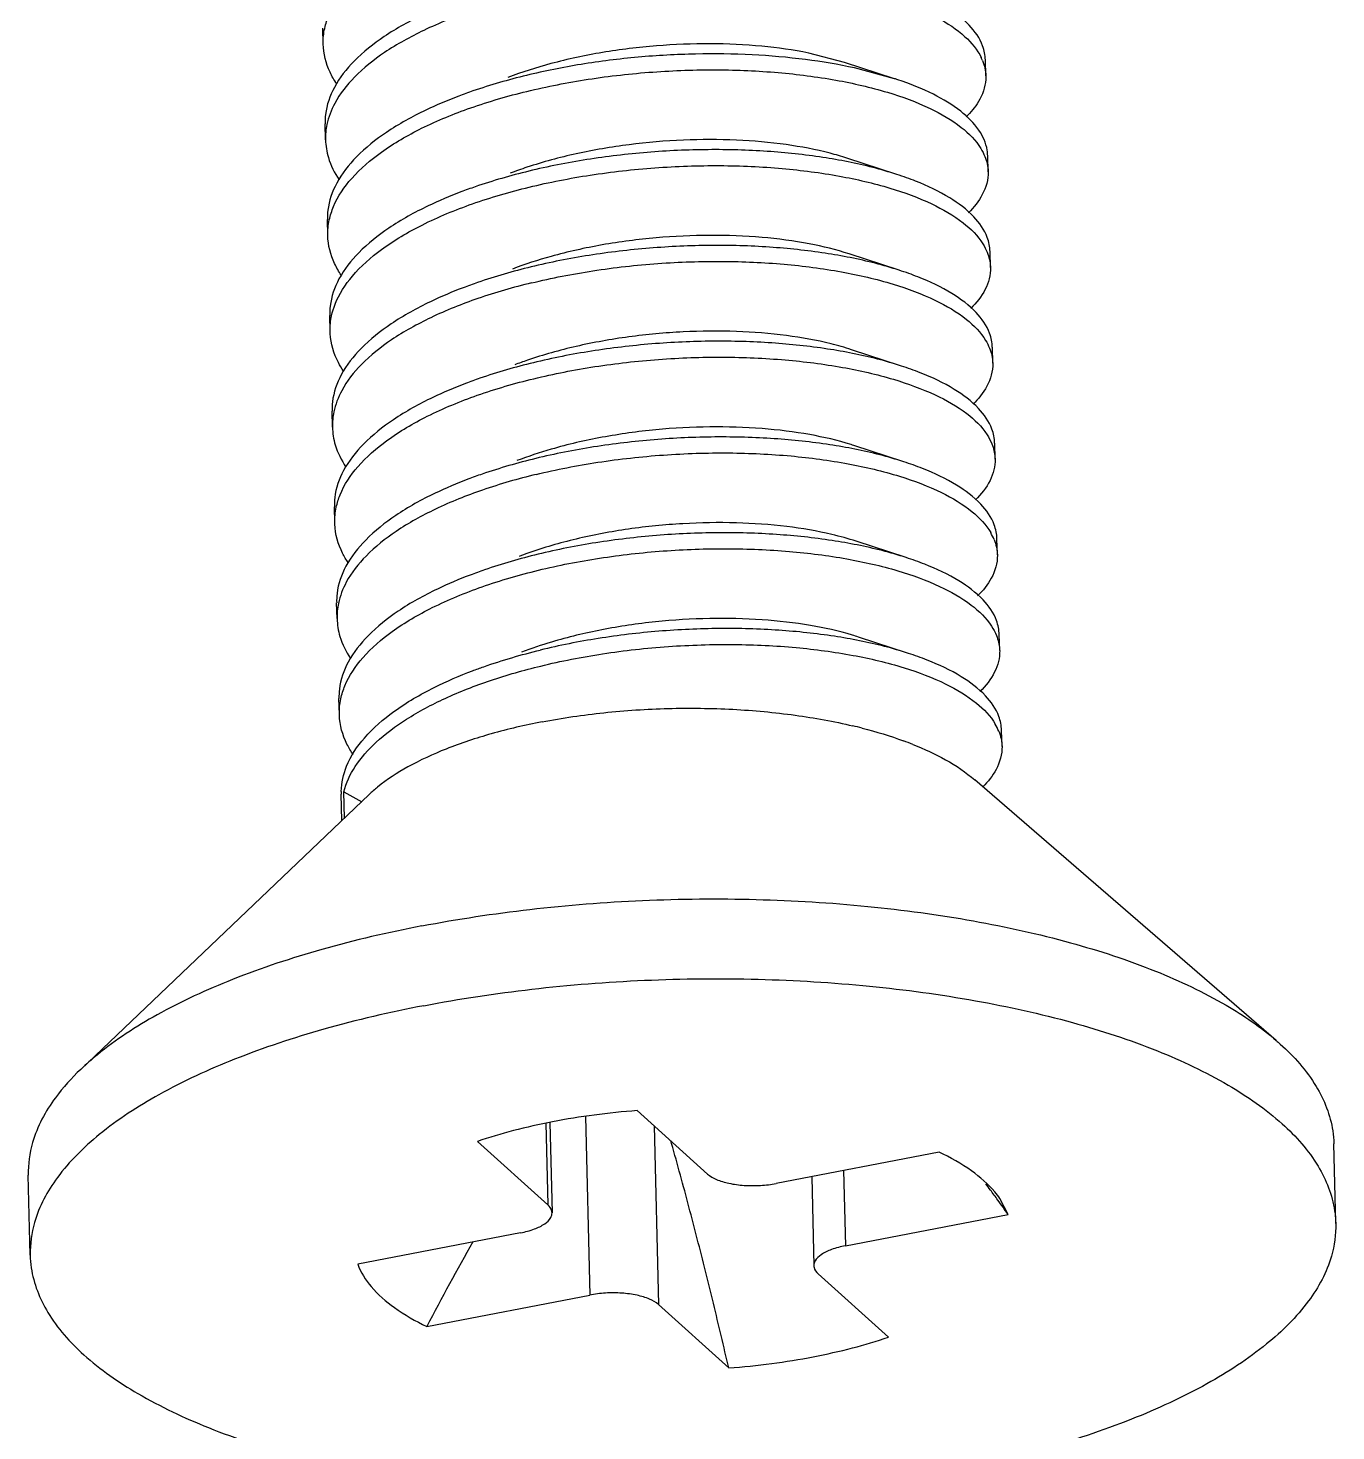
# Model space of a CAD drawing. Header units: millimetres. Extents: x 306 to 1885, y 393 to 1000.
# Drawn here: x 564.53 to 572.04, y 617.01 to 625.07 of the extents above; entities that cross this region are included whole.
import ezdxf

# ---------------------------------------------------------------- set-up
doc = ezdxf.new("R2010")
doc.units = ezdxf.units.MM

# ---------------------------------------------------------------- blocks, each defined once
blk = doc.blocks.new('u51')
at = {"color": 7}
for p, q in [((-17.24171955569685, 36.17485764041567), (-17.64597912759683, 36.53939003911546)), ((-18.56362812149683, 36.36257921571541), (-18.15936854949683, 35.99804681701562)), ((-15.91243384569685, 36.3007117803154), (-16.84739227439684, 36.12056580861554)), ((-17.21694249249686, 35.14823433261563), (-17.24171955569685, 36.17485764041567)), ((-16.82263906629683, 35.09493092101548), (-16.84739227439684, 36.12056580861554)), ((-18.12240393209683, 35.44066555721565), (-18.13475058079683, 35.95224181891558)), ((-16.45061699749684, 35.76278221241546), (-15.51565856879682, 35.94292818411554)), ((-13.63421549509684, 35.8907034638155), (-13.62315087049683, 35.43224713251539)), ((-18.31563066459682, 35.83766849111544), (-19.25058909339685, 35.65752251941558)), ((-18.30519915539685, 35.40544492911545), (-18.31563066459682, 35.83766849111544)), ((-21.13203216699685, 35.7097472397154), (-21.12096754239684, 35.25129090831547)), ((-19.25058909339685, 35.65752251941558), (-19.20344946609686, 35.56680566251543)), ((-16.61896303999686, 35.12886811851558), (-16.63149708129683, 35.64820888461554)), ((-16.59557783059682, 35.13414179191545), (-16.60687911259686, 35.6024038865155)), ((-16.20261954059683, 35.23787148781548), (-16.60687911259686, 35.6024038865155)), ((-18.85381381639684, 35.2997389232155), (-17.91885538769685, 35.47988489491559)), ((-17.52452810639684, 35.42559306311546), (-17.12026853449686, 35.06106066441544)), ((-13.92470984229683, 34.8242868500156), (-15.58114369699686, 33.24575272861557)), ((-20.79043108849686, 34.65858594701558), (-19.05977579499682, 33.16179760451541)), ((-15.43904231549683, 33.38117128381555), (-15.43538793589684, 33.22975417601538)), ((-15.42452181019684, 33.39500891031548), (-15.42087295849686, 33.24382084551553)), ((-15.43538793589684, 33.22975417601538), (-15.53831949009685, 33.28656297381553)), ((-19.21534088909684, 32.96875382611552), (-19.21312796409683, 32.87706255981539)), ((-15.40980833389685, 32.7853645141156), (-15.40759540899683, 32.69367324791551)), ((-19.20206333959683, 32.41860622841546), (-19.19985041469684, 32.3269149622156)), ((-18.67853169239686, 32.43447877611561), (-18.39074889779687, 32.34072964951565)), ((-15.39653078439684, 32.23521691651558), (-15.39431785949685, 32.14352565021545)), ((-19.18878579009686, 31.86845863081544), (-19.18657286519687, 31.77676736461558)), ((-18.66525414289683, 31.88433117851537), (-18.37747134829684, 31.79058205191541)), ((-15.38325323489684, 31.68506931891557), (-15.38104030999685, 31.59337805261566)), ((-19.17550824059686, 31.31831103321565), (-19.17329531569683, 31.22661976691552)), ((-18.65197659339685, 31.33418358091558), (-18.36419379879683, 31.24043445421557)), ((-15.36997568539684, 31.13492172131555), (-15.36776276049684, 31.04323045501542)), ((-18.63869904389685, 30.78403598321552), (-18.35091624929686, 30.69028685661556)), ((-19.16223069109685, 30.76816343561541), (-19.16001776619686, 30.6764721693155)), ((-15.35669813589683, 30.58477412371553), (-15.35448521099684, 30.49308285741563)), ((-18.62542149439685, 30.2338883856155), (-18.33763869979686, 30.14013925901554)), ((-19.14895314159685, 30.21801583801562), (-19.14674021669686, 30.12632457171549)), ((-15.34342058639683, 30.03462652601547), (-15.34120766149684, 29.94293525981539)), ((-19.13567559209685, 29.66786824031556), (-19.13346266719685, 29.57617697411547)), ((-18.61214394489684, 29.68374078801548), (-18.32436115029685, 29.58999166141552)), ((-15.33014303689686, 29.48447892841546), (-15.32793011199686, 29.3927876622156)), ((-19.12239804259684, 29.11772064271554), (-19.12018511769685, 29.02602937651545)), ((-18.59886639539684, 29.13359319041547), (-18.36897175789682, 29.0719286654155)), ((-18.59886639539684, 29.13359319041547), (-18.31108360079685, 29.03984406381551)), ((-18.31108360079685, 29.03984406381551), (-18.10522544029686, 28.98646697931554)), ((-15.31686548739685, 28.93433133081544), (-15.31465256249683, 28.84264006451554))]:
    blk.add_line(p, q, dxfattribs=at)
for centre, radius, start, end in [((-27.31484620679684, 42.20321003991558), 12.8395687955, 330.1641321033034, 332.6315001269958), ((-12.40915731289684, 40.50386609401539), 8.3840464484, 215.3130503650938, 216.004138977898), ((-12.50165925359684, 40.43672978091558), 8.2697490764, 216.0045901178059, 216.5036943382932), ((-12.56934612009684, 40.38667938611547), 8.185567411100001, 216.5039306816921, 216.8217523119006), ((-15.78257493199686, 33.23549335511552), 0.3617947333, 358.7367863178011, 1.318888774401964), ((-18.90659350299683, 32.99790846421547), 0.3124495993, 201.8932414474974, 210.0635691328033), ((-17.94287592959682, 34.87173299961546), 2.0595432811, 248.3205919235055, 249.9159196505978), ((-17.66450436649683, 35.7783093614155), 3.0085378251, 255.6160957582009, 256.6599115128), ((-15.77078894959683, 32.22483120541551), 0.3742362320000001, 348.0733585676014, 1.589585561902181), ((-18.88014921929684, 31.89750153511568), 0.312298446, 201.8821435787965, 210.036458219701), ((-15.74423385059683, 31.12453601021548), 0.3742362320000001, 348.0733585680009, 1.589585561902181), ((-15.70440120209685, 29.47409321731539), 0.3742362320000001, 348.0733585687064, 1.589585561993429), ((-18.83552214969683, 29.13604515081556), 0.288234495, 201.6255764322014, 205.4310336925034)]:
    blk.add_arc(centre, radius, start, end, dxfattribs=at)
for points, start_tangent, end_tangent in [([(-13.63449277379684, 35.8908143961155), (-13.64057461199684, 35.9643952113156), (-13.73584702799684, 36.22021110271544), (-13.94194010399684, 36.46326593961544), (-14.25259180629683, 36.68617462381553), (-14.65836314009684, 36.88216418761567), (-15.14692494859685, 37.04527958741551), (-15.70343252859684, 37.17056464431562), (-16.31097667889685, 37.25421263521548), (-16.95109747789684, 37.29368195831557), (-17.60434517889684, 37.2877733581156), (-18.25087118129682, 37.23666636441544), (-18.87103111959684, 37.1419138375154)], (-0.02056936519323702, 0.999788428226466), (-0.9819389413078423, -0.1891980854639761)), ([(-21.13175488829683, 35.70963630741562), (-21.10723000199687, 35.89685960181555), (-20.97563187229684, 36.15472752851542), (-20.73487720369684, 36.40182408601549), (-20.39228120489685, 36.63064137041556), (-19.95825348199685, 36.83422688431551), (-19.44598174769686, 37.00639478481548), (-18.87103111959684, 37.1419138375154)], (-0.02056936520064951, 0.9997884282263135), (0.9819389413076842, 0.1891980854647963)), ([(-17.64597912759683, 36.53939003911546), (-17.89263863669686, 36.51376170961544), (-18.13157515179685, 36.47512527791559)], (-0.9970930790776144, -0.07619312078870673), (-0.9819389413001328, -0.1891980855039878)), ([(-17.64597912759683, 36.53939003911546), (-17.60257196979683, 36.35352707521542), (-17.55807442359685, 36.16811747161546), (-17.51237413179683, 35.98286629371546), (-17.46542452809683, 35.79782149671564), (-17.41738470439685, 35.61388146601553), (-17.36830780859685, 35.43156466581559), (-17.31790771369685, 35.25028410671553), (-17.31369036999683, 35.23539416871563)], (0.2245037020806937, -0.9744732360368155), (0.2728851892595067, -0.9620466067103003)), ([(-18.13157515179685, 36.47512527791559), (-18.35698581409684, 36.42429219851556), (-18.56362812149683, 36.36257921571541)], (-0.9819389413108098, -0.1891980854485749), (-0.9466840683119848, -0.3221634287194456)), ([(-15.51565856879682, 35.94292818411554), (-15.59220736619685, 36.07214701121552), (-15.72588463269685, 36.19268761931562), (-15.91243384569685, 36.3007117803154)], (-0.3350562736606567, 0.942198117956428), (-0.9027984773618464, 0.4300638432525242)), ([(-17.24171955569685, 36.17485764041567), (-17.19146258299685, 36.14428539831556), (-17.11917734989686, 36.12189802281546), (-17.03193963849685, 36.10988694621551), (-16.93828888389683, 36.10942789651563), (-16.84739227439684, 36.12056580861554)], (0.7426554945454612, -0.6696736641241289), (0.9819389413205707, 0.189198085397916)), ([(-18.31563066459682, 35.83766849111544), (-18.23638579369685, 35.85931310851538), (-18.17654970149684, 35.88934570541551), (-18.14197956149684, 35.92482648181544), (-18.13504130439685, 35.95229775431562)], (0.9819389412664136, 0.1891980856789912), (0.001646825968719513, 0.999998643981195)), ([(-18.13504130439685, 35.95229775431562), (-18.13605934009684, 35.96228233221564), (-18.15936854949683, 35.99804681701562)], (0.001646825166774921, 0.9999986439825158), (-0.7426554951013954, 0.6696736635076084)), ([(-15.89521654259684, 34.45853686601549), (-15.32026591439686, 34.59405591871564), (-14.80799418009684, 34.76622381921561), (-14.37396645719684, 34.96980933311556), (-14.03137045849684, 35.1986266175154), (-13.79061578979685, 35.44572317501547), (-13.65901766009685, 35.70359110171557), (-13.63449277379684, 35.8908143961155)], (0.9819389413076842, 0.1891980854647963), (-0.02056936520064951, 0.9997884282263135)), ([(-15.89521654259684, 34.45853686601549), (-16.51537648079685, 34.36378433911545), (-17.16190248319685, 34.31267734541552), (-17.81515018419685, 34.30676874521555), (-18.45527098319684, 34.34623806831542), (-19.06281513349683, 34.42988605921551), (-19.61932271349684, 34.55517111601557), (-20.10788452199685, 34.71828651591545), (-20.51365585579686, 34.91427607971559), (-20.82430755809685, 35.13718476391546), (-21.03040063409685, 35.38023960081546), (-21.12567305019684, 35.63605549221552), (-21.13175488829683, 35.70963630741562)], (-0.981938941304621, -0.1891980854806944), (-0.02056936519323702, 0.999788428226466)), ([(-16.45061699749684, 35.76278221241546), (-16.52986186839684, 35.74113759491547), (-16.58969796059685, 35.71110499811562), (-16.62426810059685, 35.67562422171545), (-16.63120635769684, 35.6481529492155)], (-0.9819389412664136, -0.1891980856789912), (-0.001646825968719513, -0.999998643981195)), ([(-16.63120635769684, 35.6481529492155), (-16.63018832209684, 35.63816837131549), (-16.60687911259686, 35.6024038865155)], (-0.001646825166774921, -0.9999986439825158), (0.7426554951013954, -0.6696736635076084)), ([(-19.20341114639683, 35.56683202411546), (-19.17404029589684, 35.5283036923156), (-19.04036302939684, 35.4077630842155), (-18.85381381639684, 35.2997389232155)], (0.5667737751963184, -0.8238734658609373), (0.90279847734977, -0.4300638432778751)), ([(-17.52452810639684, 35.42559306311546), (-17.57478507909684, 35.45616530521556), (-17.64707031219683, 35.47855268071544), (-17.73430802359684, 35.49056375731561), (-17.82795877819683, 35.4910228070155), (-17.91885538769685, 35.47988489491559)], (-0.7426554945454612, 0.6696736641241289), (-0.9819389413205707, -0.189198085397916)), ([(-13.92463898369684, 34.82421239131554), (-13.77955116519684, 34.98726684361554), (-13.64795303559683, 35.24513477041546), (-13.62342576279684, 35.43224152961557)], (0.7244019443945271, 0.6893778520937764), (-0.02037770251507713, 0.9997923530614781)), ([(-20.79043029669685, 34.6585868621155), (-20.81324293349684, 34.67872843251553), (-21.01933600959683, 34.92178326941553), (-21.11460842559683, 35.17759916091563), (-21.12069265009683, 35.25129651121551)], (-0.756202127753171, 0.6543380945517211), (-0.02037770253412466, 0.9997923530610898)), ([(-16.63467251029687, 35.12532542561553), (-16.40926184799685, 35.17615850501556), (-16.20261954059683, 35.23787148781548)], (0.9819389413108098, 0.1891980854485749), (0.9466840683119848, 0.3221634287194456)), ([(-17.12026853449686, 35.06106066441544), (-16.87360902539683, 35.08668899391546), (-16.63467251029687, 35.12532542561553)], (0.9970930790776144, 0.07619312078870673), (0.9819389413001328, 0.1891980855039878)), ([(-15.88415191799683, 34.00008053471561), (-15.30920128979685, 34.13559958731548), (-14.79692955549683, 34.3077674879155), (-14.36290183269685, 34.51135300171563), (-14.02030583389683, 34.74017028611547), (-13.92463898369684, 34.82421239131554)], (0.9819389413069777, 0.189198085468463), (0.7244019443626853, 0.6893778521272358)), ([(-15.88415191799683, 34.00008053471561), (-16.50431185619686, 33.90532800771553), (-17.15083785859684, 33.85422101411541), (-17.80408555969683, 33.84831241391544), (-18.44420635859683, 33.88778173691549), (-19.05175050889682, 33.97142972781558), (-19.60825808889683, 34.09671478471546), (-20.09681989739684, 34.25983018451552), (-20.50259123119685, 34.45581974841548), (-20.79043029669685, 34.6585868621155)], (-0.9819389413057269, -0.1891980854749548), (-0.756202127777653, 0.6543380945234277)), ([(-16.57392768199685, 32.82815486221557), (-16.28261936369685, 32.89681784891559), (-16.02306835169685, 32.98404958521542), (-15.80316097209683, 33.08719957891549), (-15.62957899939684, 33.20313366961545), (-15.58108090809685, 33.24568668211555)], (0.9819389413042695, 0.1891980854825185), (0.7247544095850217, 0.6890072900826716)), ([(-15.43538793589684, 33.22975417601538), (-15.50092547059683, 33.08499517171549), (-15.62100361629683, 32.94547197571546), (-15.79475949859685, 32.8132472032155), (-16.01722440269685, 32.69315762881547), (-16.27786717489684, 32.59029290591548), (-16.56618244479685, 32.50723543031563)], (-0.2487063596527153, -0.968578931563295), (-0.9716790516667378, -0.2363045081077148)), ([(-15.42086812589685, 33.22751742671562), (-15.45138308299684, 33.0829719201156), (-15.55355856239683, 32.92097656861552), (-15.72360441479682, 32.7683279937155), (-15.95496520119684, 32.63023217691557), (-16.17478538869685, 32.5346871668155)], (-0.02193367046476825, -0.9997594281125549), (-0.9351375475559938, -0.3542848672339272)), ([(-19.21534017619683, 32.96874695441556), (-19.18107053159684, 33.10181514901547), (-19.10539638169683, 33.2009460412155)], (-0.02483463598782161, 0.9996915728640272), (0.7093160770237182, 0.7048905609211139)), ([(-18.70369759229683, 32.95787069411563), (-18.89075896569682, 33.04583791201549), (-19.05977887789683, 33.16179404401555)], (-0.9291586733609849, 0.3696811595389393), (-0.755996980847176, 0.6545751026047009)), ([(-19.19650931359683, 32.88140277841558), (-19.21534017619683, 32.96874695441556)], (-0.371672080151847, 0.9283640798930122), (-0.02483463559130168, 0.9996915728738777)), ([(-15.48928551329684, 33.0172851631155), (-15.45357983229684, 32.95612196891557), (-15.40993363109686, 32.78957633701566), (-15.40981071739685, 32.78536421041554)], (0.5614423020424977, -0.8275158859364701), (0.02322644341025926, -0.9997302297752679)), ([(-18.41187865139682, 32.86408021411557), (-18.65012052549685, 32.93743115951565)], (-0.9686259476063741, 0.2485231852838961), (-0.9390908054427503, 0.3436691128584099)), ([(-19.21279095849684, 32.87707271491558), (-19.19721936499684, 32.79644167491551), (-19.11998201149686, 32.67792119061551), (-18.98125527289682, 32.56865600161564), (-18.78577662049685, 32.47291802081554), (-18.67854033549685, 32.43445218641546)], (0.03011954928613366, -0.9995463034551227), (0.95101879691973, -0.3091330585772885)), ([(-16.56618244479685, 32.50723543031563), (-16.92154775379683, 32.43739059461541), (-17.29916177269683, 32.39537873521544), (-17.67672505749684, 32.38370655821564), (-18.03287258429685, 32.40134875661556), (-18.35974506289682, 32.44607941041545), (-18.65269951779686, 32.5172789839155), (-18.89333452549684, 32.61097103571547), (-19.06905906109685, 32.72059151521557), (-19.17700929689684, 32.84138354451557)], (-0.9716790516637521, -0.2363045081199917), (-0.5000360147469385, 0.8660046096620961)), ([(-16.57392768199685, 32.82815486221557), (-16.92855957249685, 32.77567806111551), (-17.29853407589684, 32.75134181771546), (-17.66963327959684, 32.75608136011556), (-18.02759604919686, 32.78971455031547), (-18.35866607639684, 32.85094888381559)], (-0.9819389413073975, -0.1891980854662844), (-0.9729926523647128, 0.2308360856631418)), ([(-15.40981071739685, 32.78536421041554), (-15.41855129479683, 32.69563701391553)], (0.02322644295886118, -0.9997302297857552), (-0.2094967978322378, -0.9778093329980231)), ([(-19.20202727729685, 32.41863086491549), (-19.17315527579683, 32.54134541331541), (-19.08886983269684, 32.6539102243155)], (-0.01877605354374002, 0.9998237143683494), (0.7145720518184048, 0.6995618505607886)), ([(-15.41855129479683, 32.69563701391553), (-15.44175884659685, 32.62099735791548), (-15.54506468279686, 32.45956637901554), (-15.71274164469685, 32.30972559931547), (-15.94364160089685, 32.17190495711543), (-16.22925233899684, 32.05231999911553), (-16.55290489529685, 31.95708783271539)], (-0.2094967974084571, -0.9778093330888185), (-0.9716790516625837, -0.2363045081247967)), ([(-16.16150776819683, 31.98453938531543), (-15.97254356959684, 32.06501854341559), (-15.74692888529685, 32.19260963791567), (-15.57439752619686, 32.3338603316156), (-15.46083813949684, 32.48451151941549), (-15.41013115239684, 32.63998397421551), (-15.40776135809685, 32.69366882851546)], (0.935106668992196, 0.354366360714896), (-0.02662153634472236, 0.9996455840960068)), ([(-16.17478538869685, 32.5346871668155), (-16.23872879299682, 32.51133510681552), (-16.56396951989683, 32.4155441640155)], (-0.93513754756997, -0.3542848671970369), (-0.9716790516530822, -0.2363045081638666)), ([(-19.18344281019685, 32.33170703921542), (-19.20162044849684, 32.40876924321537), (-19.20202727729685, 32.41863086491549)], (-0.3734069321081717, 0.9276676468722854), (-0.01877605367635986, 0.9998237143658588)), ([(-18.67854033549685, 32.43445218641546), (-18.54021614389683, 32.39451850861542), (-18.25294940909686, 32.33667828441548), (-17.93377223879685, 32.3019180459155), (-17.59356712729684, 32.29197252941549), (-17.24393265019685, 32.3077314357156), (-16.89678848889685, 32.34920913231554), (-16.56396951989683, 32.4155441640155)], (0.951018796904854, -0.309133058623053), (0.971679051663133, 0.2363045081225382)), ([(-18.39075427959682, 32.34071315161555), (-18.35595171869687, 32.3298146964155), (-18.11508719099686, 32.27438186171548), (-17.83773620679685, 32.24184752681549), (-17.53649215459683, 32.23453325691548), (-17.22503155009684, 32.25361733421551), (-16.91749404869685, 32.29908134351558), (-16.62784146249686, 32.36971100721553), (-16.45647586559684, 32.42763536641542)], (0.9506940336009431, -0.3101303830255414), (0.9343391046900459, 0.3563852374145197)), ([(-15.39669673349684, 32.23521249711553), (-15.41295200449684, 32.33707795461555), (-15.47434135969684, 32.46442495671545)], (-0.02662153614995231, 0.9996455841011938), (-0.5568886659400257, 0.8305871500014543)), ([(-19.19951340899684, 32.32692511721552), (-19.18394181549684, 32.2462940773155), (-19.10670446199686, 32.12777359301549), (-18.96797772339684, 32.01850840391558), (-18.77249907099684, 31.92277042321552), (-18.66526278599684, 31.88430458881567)], (0.03011954928613366, -0.9995463034551227), (0.95101879691973, -0.3091330585772885)), ([(-19.15546838479685, 32.2778960097155), (-19.18344281019685, 32.33170703921542)], (-0.539885886506524, 0.841738219134111), (-0.3734069321856227, 0.9276676468411097)), ([(-16.55290489529685, 31.95708783271539), (-16.90369772079686, 31.88794529191546), (-17.26941159449683, 31.84642410571541), (-17.63839872389684, 31.83339486051545), (-17.99409443979684, 31.84893940431539), (-18.32409690249685, 31.89184779661559), (-18.61705782289684, 31.96034588631551), (-18.85719962419682, 32.04988190961558), (-19.03859125229684, 32.15688552961547), (-19.15546838479685, 32.2778960097155)], (-0.9716790516687914, -0.2363045080992709), (-0.5398858868093636, 0.8417382189398714)), ([(-19.18878419229685, 31.86845060881546), (-19.18882554519683, 31.87045666121548), (-19.15400888169683, 32.00245109471552), (-19.07548014839685, 32.10397184461544)], (-0.02525822616569087, 0.9996809601122566), (0.7150627787516372, 0.6990602423568283)), ([(-16.53962734579684, 31.4069402351156), (-16.23248061849685, 31.49642466021555), (-15.96147894499686, 31.60656221211548), (-15.73586426069684, 31.73415330661555), (-15.56333290159685, 31.87540400021544), (-15.44977351489683, 32.02605518811561), (-15.40463135569684, 32.14749186351537)], (0.9716790516663819, 0.2363045081091782), (0.2053901663489566, 0.9786801722560583)), ([(-16.14823021869685, 31.4343917876156), (-15.95926602009683, 31.51487094581557), (-15.73365133579685, 31.64246204031542), (-15.56111997669683, 31.78371273391554), (-15.44756058999684, 31.93436392181547), (-15.39685360289684, 32.08983637661549), (-15.39448380859685, 32.14352123091544)], (0.935106668992196, 0.354366360714896), (-0.02662153634472236, 0.9996455840960068)), ([(-16.55069197039683, 31.86539656641548), (-16.24354524309683, 31.95488099151544), (-16.16150776819683, 31.98453938531543)], (0.9716790516879583, 0.2363045080204568), (0.9351066689946207, 0.3543663607084976)), ([(-15.46037692139683, 31.91349065021541), (-15.42879345239683, 31.85935975871553), (-15.38352008339683, 31.69281312851558), (-15.38326112069683, 31.68506863291555)], (0.5549438495371998, -0.8318878072557825), (0.02254278892491896, -0.9997458790450134)), ([(-19.16994732799685, 31.78110834121549), (-19.18878419229685, 31.86845060881546)], (-0.3715179056109604, 0.9284257890701041), (-0.02525822591903679, 0.9996809601184885)), ([(-18.66526278599684, 31.88430458881567), (-18.52693859439685, 31.84437091101563), (-18.23967185959685, 31.78653068681547), (-17.92049468929685, 31.75177044831548), (-17.58028957779686, 31.74182493181547), (-17.23065510069682, 31.75758383811558), (-16.88351093939684, 31.79906153471552), (-16.55069197039683, 31.86539656641548)], (0.951018796904854, -0.309133058623053), (0.971679051663133, 0.2363045081225382)), ([(-18.37748947449685, 31.79052669131556), (-18.23845670999685, 31.75182373101552), (-17.97953940479684, 31.7064421879154), (-17.68968772079683, 31.68515056801562), (-17.38206173169684, 31.68976077871548), (-17.07062726099684, 31.7209105381155), (-16.76952277929684, 31.77803446621556), (-16.49241847529686, 31.8593897145156), (-16.44319825399683, 31.87748758851558)], (0.950355628017855, -0.3111658405011524), (0.9345136410837177, 0.3559273164965743)), ([(-19.18623585949683, 31.77677751961551), (-19.17066426599683, 31.69614647971548), (-19.09342691249685, 31.57762599541547), (-18.95470017399686, 31.46836080631556), (-18.75922152149684, 31.37262282561551), (-18.65198523649684, 31.33415699121542)], (0.03011954928613366, -0.9995463034551227), (0.95101879691973, -0.3091330585772885)), ([(-16.53962734579684, 31.4069402351156), (-16.89424992039682, 31.33720914911555), (-17.27107444069685, 31.29519209401542), (-17.64793051749683, 31.28339115581548), (-18.00368072129683, 31.30081211381548), (-18.33261943749685, 31.34567798051557), (-18.62687848609684, 31.41721100281552), (-18.86774074439685, 31.51114820931548), (-19.04303925339684, 31.62073332531554), (-19.15050819219684, 31.74118024681547)], (-0.9716790516627488, -0.2363045081241176), (-0.4996491521453613, 0.8662278711519398)), ([(-15.38326112069683, 31.68506863291555), (-15.39201916669685, 31.59527129431558)], (0.02254278872643145, -0.999745879049489), (-0.2092847006991908, -0.9778547509999889)), ([(-15.39201916669685, 31.59527129431558), (-15.41383744849685, 31.52403740701538), (-15.51591265529686, 31.36225528561545), (-15.68311733089683, 31.21165770701555), (-15.91506689499684, 31.07261819101541), (-16.20191258289682, 30.95230074801543), (-16.52634979629684, 30.85679263741554)], (-0.2092847006139833, -0.9778547510182254), (-0.9716790516711091, -0.2363045080897402)), ([(-16.13495266919685, 30.88424419001558), (-15.94598847059683, 30.96472334821556), (-15.72037378629685, 31.09231444271563), (-15.54784242719683, 31.23356513631552), (-15.43428304049684, 31.38421632421546), (-15.38357605339684, 31.53968877901548), (-15.38120625909684, 31.59337363321538)], (0.935106668992196, 0.354366360714896), (-0.02662153634472236, 0.9996455840960068)), ([(-19.17547622769683, 31.31834460311552), (-19.14674742769685, 31.44075359461544), (-19.06232006969685, 31.55360361711564)], (-0.01902417348862345, 0.9998190240353876), (0.7144697478545409, 0.6996663343342089)), ([(-16.53741442089685, 31.31524896881547), (-16.23026769359686, 31.40473339391565), (-16.14823021869685, 31.4343917876156)], (0.9716790516879583, 0.2363045080204568), (0.9351066689946207, 0.3543663607084976)), ([(-15.37014163449686, 31.13491730191549), (-15.38639690549684, 31.23678275941552), (-15.44778626079685, 31.36412976141537)], (-0.02662153614995231, 0.9996455841011938), (-0.5568886659400257, 0.8305871500014543)), ([(-19.15687304709684, 31.23138009051559), (-19.17509515449683, 31.30893287811546), (-19.17547622769683, 31.31834460311552)], (-0.3733538937560006, 0.9276889942309507), (-0.01902417382824246, 0.9998190240289253)), ([(-18.65198523649684, 31.33415699121542), (-18.51366104489682, 31.29422331341539), (-18.22639431009685, 31.23638308921545), (-17.90721713979684, 31.20162285071547), (-17.56701202829686, 31.19167733421546), (-17.21737755119685, 31.20743624051556), (-16.87023338989684, 31.24891393701546), (-16.53741442089685, 31.31524896881547)], (0.951018796904854, -0.309133058623053), (0.971679051663133, 0.2363045081225382)), ([(-18.36419499929684, 31.24043077721558), (-18.34909054209683, 31.2355856840154), (-18.11211442419685, 31.17822322621555), (-17.83758095129684, 31.14349477481551), (-17.53795578739684, 31.13382135951542), (-17.22684206039685, 31.15048820791549), (-16.91836370089686, 31.19358648321554), (-16.62652517229685, 31.26200915191544), (-16.42992281529686, 31.32734554271565)], (0.9506188249788435, -0.3103608377289937), (0.9343323228538938, 0.3564030169210795)), ([(-19.17295830999683, 31.22662992201549), (-19.15738671649683, 31.14599888201565), (-19.08014936299685, 31.02747839781546), (-18.94142262449685, 30.91821320871554), (-18.74594397199684, 30.82247522791545), (-18.63870768699684, 30.78400939351559)], (0.03011954928613366, -0.9995463034551227), (0.95101879691973, -0.3091330585772885)), ([(-19.12943993149685, 31.17841180981554), (-19.15687304709684, 31.23138009051559)], (-0.5375606183928892, 0.8432251072833723), (-0.3733538933017007, 0.9276889944137866)), ([(-16.52634979629684, 30.85679263741554), (-16.87704335239684, 30.78766539711546), (-17.24311362069685, 30.74610984961555), (-17.61397521939685, 30.73310834401559), (-17.97029172579684, 30.74888048761568), (-18.29991816679683, 30.79197855351549), (-18.59172260239683, 30.86041408531537), (-18.83153225819683, 30.95000158461562), (-19.01302913679683, 31.05734968631555), (-19.12943993149685, 31.17841180981554)], (-0.9716790516613784, -0.236304508129753), (-0.5375606183447075, 0.8432251073140883)), ([(-16.51307224679684, 30.30664503981552), (-16.20592551949684, 30.39612946501552), (-15.93492384599685, 30.5062670168154), (-15.70930916169684, 30.63385811141552), (-15.53677780259684, 30.77510880501541), (-15.42321841589686, 30.92575999281553), (-15.37807625669686, 31.04719666821552)], (0.9716790516663819, 0.2363045081091782), (0.2053901663489566, 0.9786801722560583)), ([(-16.12167511969685, 30.33409659241556), (-15.93271092109686, 30.41457575061554), (-15.70709623679684, 30.54216684511562), (-15.53456487769685, 30.6834175387155), (-15.42100549099683, 30.83406872661544), (-15.37029850389683, 30.98954118131542), (-15.36792870959684, 31.04322603561559)], (0.935106668992196, 0.354366360714896), (-0.02662153634472236, 0.9996455840960068)), ([(-19.16223050919683, 30.7681626101155), (-19.12828978639683, 30.90061539061549), (-19.04893543269685, 31.00366213531561)], (-0.02373044795194423, 0.9997183932688245), (0.7151441773977413, 0.6989769706750775)), ([(-16.52413687139685, 30.76510137121545), (-16.21699014409685, 30.8545857963154), (-16.13495266919685, 30.88424419001558)], (0.9716790516879583, 0.2363045080204568), (0.9351066689946207, 0.3543663607084976)), ([(-18.63870768699684, 30.78400939351559), (-18.50038349539682, 30.74407571571555), (-18.21311676059685, 30.68623549161543), (-17.89393959029684, 30.65147525311545), (-17.55373447879686, 30.64152973661544), (-17.20410000169684, 30.65728864291555), (-16.85695584039684, 30.69876633941544), (-16.52413687139685, 30.76510137121545)], (0.951018796904854, -0.309133058623053), (0.971679051663133, 0.2363045081225382)), ([(-15.43389796529684, 30.81330077771554), (-15.40486145219683, 30.76417524421549), (-15.35724738119686, 30.5979448007156), (-15.35671961099683, 30.58476499411563)], (0.5548867189101861, -0.8319259156782459), (0.02163623265737724, -0.9997659093189745)), ([(-19.14343351309685, 30.68094880191552), (-19.16223050919683, 30.7681626101155)], (-0.3719854822696518, 0.928238547454594), (-0.02373044732999852, 0.9997183932835877)), ([(-18.35093642429683, 30.69022517331541), (-18.23348553429685, 30.65675632031548), (-17.97798896259684, 30.60931326611558), (-17.69042263639682, 30.58573962701553), (-17.38384302859686, 30.58795075961552), (-17.07216852789685, 30.61669313791549), (-16.76954848609685, 30.67151051371548), (-16.48972179569685, 30.75076459981551), (-16.41664120509685, 30.77718727711544)], (0.950452893595406, -0.310868617033177), (0.9344881232563402, 0.3559943082309648)), ([(-19.15968076049683, 30.67648232441547), (-19.14410916699686, 30.5958512844154), (-19.06687181349685, 30.4773308001154), (-18.92814507499685, 30.36806561111553), (-18.73266642249683, 30.27232763031543), (-18.62543013749683, 30.23386179591557)], (0.03011954928613366, -0.9995463034551227), (0.95101879691973, -0.3091330585772885)), ([(-19.12149336089686, 30.63676538481559), (-19.14343351309685, 30.68094880191552)], (-0.512021782017508, 0.8589724644827769), (-0.3719854826372798, 0.9282385473072695)), ([(-16.51307224679684, 30.30664503981552), (-16.86616409989682, 30.23714878491546), (-17.23947481719682, 30.19525778291563), (-17.61136067029685, 30.18301890851558), (-17.96345623509683, 30.19929330271543), (-18.29384487629682, 30.24313367791547), (-18.58998223979683, 30.3137414842156), (-18.83314540009684, 30.4069331954156), (-19.01098221079684, 30.51599069311555), (-19.12149336089686, 30.63676538481559)], (-0.9716790516667614, -0.2363045081076178), (-0.5120217824883572, 0.8589724642021102)), ([(-15.35671961099683, 30.58476499411563), (-15.36549298459684, 30.49486179441556)], (0.02163623229167556, -0.9997659093268888), (-0.2089122209203939, -0.9779343965471858)), ([(-15.36549298459684, 30.49486179441556), (-15.38503255859686, 30.42940239491554), (-15.48437698529685, 30.26777253681553), (-15.65152247929686, 30.11504990831554), (-15.88523294479683, 29.97396610571559), (-16.17409423199686, 29.85245032731564), (-16.49979469729684, 29.7564974422155)], (-0.2089122205978705, -0.9779343966160853), (-0.9716790516706846, -0.2363045080914859)), ([(-16.10839757019684, 29.78394899481555), (-15.91943337159685, 29.86442815291548), (-15.69381868729684, 29.9920192475156), (-15.52128732819685, 30.13326994111549), (-15.40772794149683, 30.28392112901565), (-15.35702095439686, 30.43939358371563), (-15.35465116009684, 30.49307843801557)], (0.935106668992196, 0.354366360714896), (-0.02662153634472236, 0.9996455840960068)), ([(-19.14894413789682, 30.21804111461552), (-19.11867446959684, 30.34348001501553), (-19.03572179149683, 30.45337648661553)], (-0.02122511017986667, 0.9997747219738319), (0.7146562080459781, 0.6994758782841219)), ([(-16.51085932189685, 30.21495377361543), (-16.20371259459682, 30.30443819871562), (-16.12167511969685, 30.33409659241556)], (0.9716790516879583, 0.2363045080204568), (0.9351066689946207, 0.3543663607084976)), ([(-18.62543013749683, 30.23386179591557), (-18.48710594589684, 30.19392811811554), (-18.19983921109684, 30.13608789401542), (-17.88066204079684, 30.10132765551543), (-17.54045692929685, 30.09138213901542), (-17.19082245219684, 30.10714104531553), (-16.84367829089683, 30.14861874181543), (-16.51085932189685, 30.21495377361543)], (0.951018796904854, -0.309133058623053), (0.971679051663133, 0.2363045081225382)), ([(-18.33763882079683, 30.14013888911541), (-18.10883009619687, 30.08225235371538), (-17.83721754479683, 30.04534986981548), (-17.53932411549684, 30.03332797081566), (-17.22867443269683, 30.04757834641555), (-16.91937139069682, 30.08830170421561), (-16.62545683779683, 30.15449867111556), (-16.40336950669683, 30.22705504071564)], (0.950460047035759, -0.3108467451796508), (0.9343486477026491, 0.3563602173871699)), ([(-15.42044790779684, 30.26287330931564), (-15.38264595679684, 30.19594790461542), (-15.34342083489685, 30.03463308231539)], (0.5553063409562266, -0.8316458787812316), (0.02431819030484994, -0.9997042690817607)), ([(-19.13022547899683, 30.13091427821564), (-19.14877436469683, 30.21290516841555), (-19.14894413789682, 30.21804111461552)], (-0.3727643032166811, 0.9279260607652866), (-0.02122510963927111, 0.9997747219853086)), ([(-19.14640321099685, 30.12633472681546), (-19.13083161749682, 30.04570368681561), (-19.05359426399684, 29.92718320251561), (-18.91486752549685, 29.81791801351551), (-18.71938887299683, 29.72218003271564), (-18.61215258799683, 29.68371419831556)], (0.03011954928613366, -0.9995463034551227), (0.95101879691973, -0.3091330585772885)), ([(-19.10596516719684, 30.08296130301551), (-19.13022547899683, 30.13091427821564)], (-0.5232224443579306, 0.8521961474450069), (-0.372764302716599, 0.9279260609661784)), ([(-16.49979469729684, 29.7564974422155), (-16.85092551129685, 29.68730282411548), (-17.22155055479683, 29.64544735531558), (-17.59634071989683, 29.63286012521553), (-17.95377896239683, 29.64946342821554), (-18.28235642349685, 29.69331226391546), (-18.57154675259684, 29.76203174661555), (-18.81194258829686, 29.85298929341548), (-18.99214096989684, 29.96144225271564), (-19.10596516719684, 30.08296130301551)], (-0.9716790516668586, -0.2363045081072182), (-0.5232224443847155, 0.8521961474285619)), ([(-15.34342083489685, 30.03463308231539), (-15.35212800649683, 29.9449578761155)], (0.02431819080899112, -0.9997042690694972), (-0.2097412938261051, -0.9777569174718997)), ([(-19.13567395739685, 29.66786801361559), (-19.10225519039682, 29.79935128141551), (-19.02238784199685, 29.90335427041555)], (-0.02290392642759019, 0.9997376706687608), (0.7151675155210934, 0.6989530919477979)), ([(-15.35212800649683, 29.9449578761155), (-15.37656742669685, 29.86739773631552), (-15.48069374749684, 29.70653216201549), (-15.65137681599685, 29.55537185351545), (-15.88253728179686, 29.41854187711556), (-16.16413850519686, 29.30113453451554), (-16.48651714779686, 29.20634984461549)], (-0.2097412937692155, -0.9777569174841034), (-0.971679051660475, -0.2363045081334675)), ([(-16.09512002069684, 29.23380139721553), (-15.90615582209682, 29.31428055531546), (-15.68054113779684, 29.44187164991558), (-15.50800977869685, 29.58312234351547), (-15.39445039199686, 29.73377353131559), (-15.34374340489683, 29.88924598611538), (-15.34137361059683, 29.94293084041556)], (0.935106668992196, 0.354366360714896), (-0.02662153634472236, 0.9996455840960068)), ([(-16.49758177239684, 29.6648061759156), (-16.19043504509685, 29.7542906011156), (-16.10839757019684, 29.78394899481555)], (0.9716790516879583, 0.2363045080204568), (0.9351066689946207, 0.3543663607084976)), ([(-19.11690363309685, 29.58072447201539), (-19.13561957039684, 29.66589077001549), (-19.13567395739685, 29.66786801361559)], (-0.3722336781164945, 0.9281390460894671), (-0.02290392643947978, 0.9997376706684885)), ([(-18.61215258799683, 29.68371419831556), (-18.47382839639684, 29.64378052051552), (-18.18656166159684, 29.58594029631558), (-17.86738449129683, 29.5511800578156), (-17.52717937979685, 29.54123454131559), (-17.17754490269687, 29.55699344761547), (-16.83040074139683, 29.59847114421564), (-16.49758177239684, 29.6648061759156)], (0.951018796904854, -0.309133058623053), (0.971679051663133, 0.2363045081225382)), ([(-18.32438053569683, 29.58993232471539), (-18.22815206889683, 29.56186205571544), (-17.97617248219683, 29.51238235571554), (-17.69099982509684, 29.4865425865155), (-17.38558206019684, 29.48636083351539), (-17.07378490709684, 29.51269204571554), (-16.76976327779687, 29.56518927861543), (-16.48731960179686, 29.64231942241554), (-16.39008511319685, 29.67688948231557)], (0.9505576362444301, -0.3105481930029571), (0.9344475133755146, 0.3561008912461716)), ([(-15.33030898599685, 29.4844745090154), (-15.34656425699686, 29.58633996651542), (-15.40795361229684, 29.71368696861555)], (-0.02662153614995231, 0.9996455841011938), (-0.5568886659400257, 0.8305871500014543)), ([(-19.13326031349686, 29.57618065271549), (-19.13034515769687, 29.54316736081546), (-19.08244262109685, 29.42883585351547), (-18.97839094999682, 29.32096994711537), (-18.82136290839685, 29.22331142491566), (-18.61614092009683, 29.13929192361547), (-18.59886579219682, 29.13359504721552)], (0.01817591628621087, -0.9998348043887834), (0.9510692757769426, -0.3089777219689503)), ([(-19.09367799469683, 29.53440999541544), (-19.11690363309685, 29.58072447201539)], (-0.5181232793867788, 0.8553059495627808), (-0.3722336779880792, 0.9281390461409685)), ([(-16.48651714779686, 29.20634984461549), (-16.83861615439685, 29.13700619321548), (-17.20989083009684, 29.09518185021557), (-17.57908022339683, 29.08268942631548), (-17.93042720729684, 29.09843494811548), (-18.26095994599683, 29.14169296581554), (-18.55770491849685, 29.21171409351564), (-18.80191437659684, 29.30439020901554), (-18.98112060759684, 29.41306869561549), (-19.09367799469683, 29.53440999541544)], (-0.9716790516623276, -0.2363045081258502), (-0.5181232799675148, 0.8553059492109851)), ([(-19.12227319239685, 29.11771650301557), (-19.12200852169684, 29.13813200731556), (-19.07997944619683, 29.26499888941544), (-19.00935577419685, 29.35300062021543)], (-0.03188804677932534, 0.9994914469231839), (0.7137611802016057, 0.700389161564634)), ([(-16.47323959829683, 28.65620224701547), (-16.16609287109685, 28.74568667211543), (-15.89509119749684, 28.85582422401558), (-15.66947651319683, 28.98341531851543), (-15.49694515419685, 29.12466601211554), (-15.38338576749683, 29.27531720001548), (-15.33824360819685, 29.39675387541547)], (0.9716790516663819, 0.2363045081091782), (0.2053901663489566, 0.9786801722560583)), ([(-16.08184247119686, 28.68365379961551), (-15.89287827259685, 28.76413295771545), (-15.66726358829683, 28.89172405221552), (-15.49473222919684, 29.03297474591545), (-15.38117284249685, 29.18362593371558), (-15.33046585539682, 29.33909838851559), (-15.32809606109686, 29.39278324281554)], (0.935106668992196, 0.354366360714896), (-0.02662153634472236, 0.9996455840960068)), ([(-16.48430422289684, 29.11465857831558), (-16.17715749559684, 29.20414300351558), (-16.09512002069684, 29.23380139721553)], (0.9716790516879583, 0.2363045080204568), (0.9351066689946207, 0.3543663607084976)), ([(-19.10346841379683, 29.02981933641558), (-19.12227319239685, 29.11771650301557)], (-0.3684657956780878, 0.9296413057815975), (-0.03188804701323558, 0.9994914469157212)), ([(-18.36897175789682, 29.0719286654155), (-18.08737673819684, 29.02373278091545), (-17.77992318949686, 28.99663300991551), (-17.45596413889683, 28.99191709731554), (-17.12535412449685, 29.01019266581557), (-16.79814977079684, 29.05136875361541), (-16.48430422289684, 29.11465857831558)], (0.9768822363228682, -0.2137781475194129), (0.9716790516661802, 0.2363045081100078)), ([(-18.10522544029686, 28.98646697931554), (-17.83663612229685, 28.94741136451557), (-17.54058662269685, 28.93305252671553), (-17.23051797619684, 28.94488809461564), (-16.92050673749685, 28.98322824451543), (-16.62462685899683, 29.04718163941561), (-16.37681537349684, 29.12676237811547)], (0.9802123351286801, -0.1979489279121777), (0.9343913123071002, 0.356248334010161)), ([(-15.39390528969685, 29.16260409251549), (-15.35639552489684, 29.09630224161538), (-15.31686611329684, 28.93433836591544)], (0.5553320579246124, -0.8316287064797697), (0.02453300052980954, -0.999699020648217)), ([(-19.11984811199684, 29.02603953151561), (-19.10427651849685, 28.94540849161558), (-19.02703916509685, 28.82688800731557), (-18.88831242649684, 28.71762281821543), (-18.69283377409684, 28.62188483751561), (-18.58559748899683, 28.58341900311552)], (0.03011954928613366, -0.9995463034551227), (0.95101879691973, -0.3091330585772885)), ([(-18.35790713329686, 28.61347233401557), (-18.62619093909683, 28.68804336081553), (-18.84466950339686, 28.78281946301558), (-19.00225552289683, 28.89210596031558), (-19.09582753839686, 29.01227023921547)], (-0.9768822363350633, 0.2137781474636865), (-0.4293709021125137, 0.9031282458317237)), ([(-15.31686611329684, 28.93433836591544), (-15.31682085999685, 28.93224097351549), (-15.32556473369687, 28.84470300791554)], (0.0245330006231113, -0.9996990206459274), (-0.2097819694918401, -0.9777481911392754)), ([(-15.32556473369687, 28.84470300791554), (-15.35074091999684, 28.76538526911554), (-15.45551820989684, 28.6046767589155), (-15.62560714339685, 28.45451451571557), (-15.85481676449686, 28.31882411211564), (-16.13753578529685, 28.20085605501549), (-16.45996204879683, 28.10605464941546)], (-0.2097819694310719, -0.9777481911523135), (-0.9716790516700373, -0.2363045080941478))]:
    blk.add_spline(points, degree=3, dxfattribs=dict(at, start_tangent=start_tangent, end_tangent=end_tangent))
blk = doc.blocks.new('u15')
blk.add_blockref('u51', (-79.8961499711204, 115.4820911432357))

msp = doc.modelspace()

# ---------------------------------------------------------------- block references
at = {"rotation": 180}
msp.add_blockref('u15', (471.0083772978036, 769.3903250205377), dxfattribs=at)

doc.saveas('drawing.dxf')
